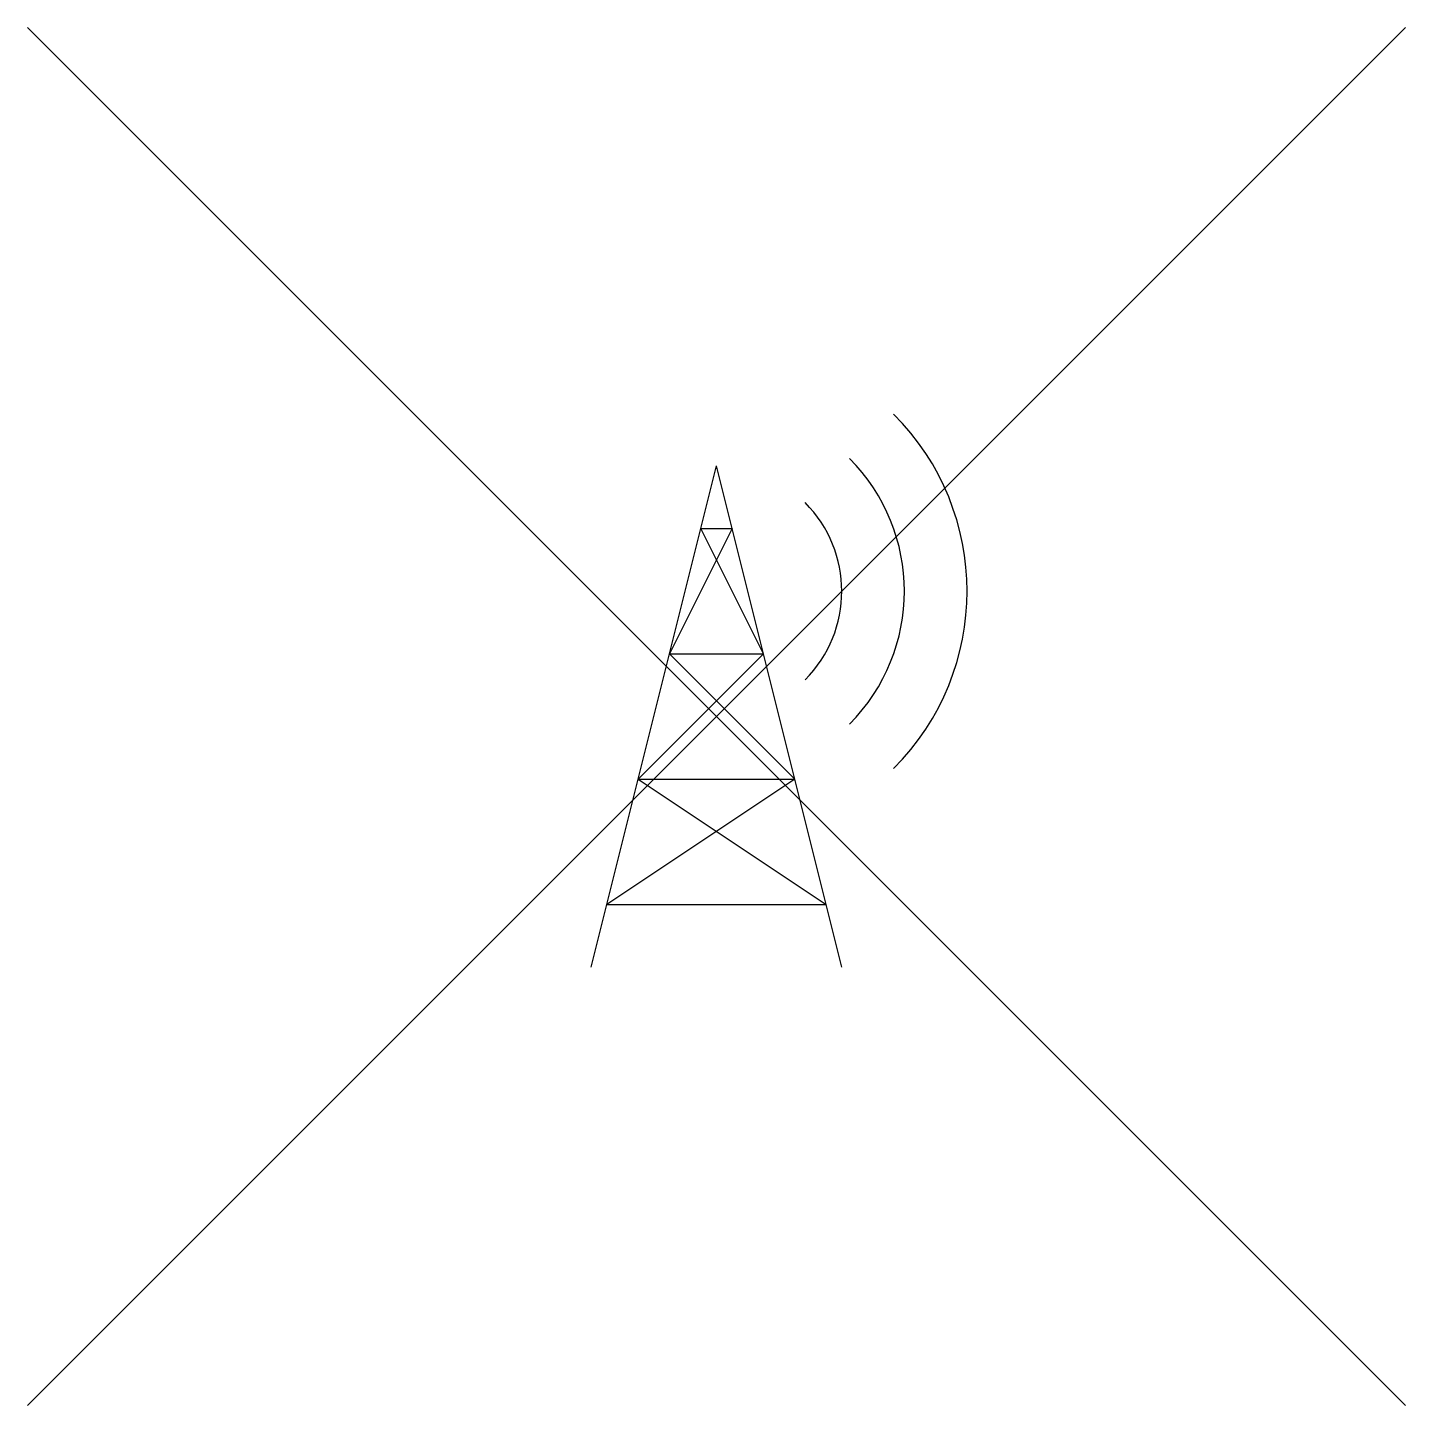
# Model space of a CAD drawing. Extents: x -5.5 to 5.5, y -5.5 to 5.5.
import ezdxf

# ---------------------------------------------------------------- set-up
doc = ezdxf.new("R2010")
doc.units = 0

msp = doc.modelspace()

# ---------------------------------------------------------------- linework, layer by layer
for points in [[(5.5, 5.5), (-5.5, -5.5)], [(-5.5, 5.5), (5.5, -5.5)], [(-1, -2), (0, 2)], [(1, -2), (0, 2)], [(0.125, 1.5), (-0.375, 0.5)], [(-0.125, 1.5), (0.125, 1.5)], [(0.375, 0.5), (-0.125, 1.5)], [(-0.625, -0.5), (0.375, 0.5)], [(0.625, -0.5), (-0.375, 0.5)], [(-0.375, 0.5), (0.375, 0.5)], [(0.625, -0.5), (-0.875, -1.5)], [(-0.625, -0.5), (0.625, -0.5)], [(-0.625, -0.5), (0.875, -1.5)], [(-0.875, -1.5), (0.875, -1.5)]]:
    msp.add_lwpolyline(points)
for radius in [2, 1.5, 1]:
    msp.add_arc((0, 1), radius, 315, 45)

doc.saveas('drawing.dxf')
